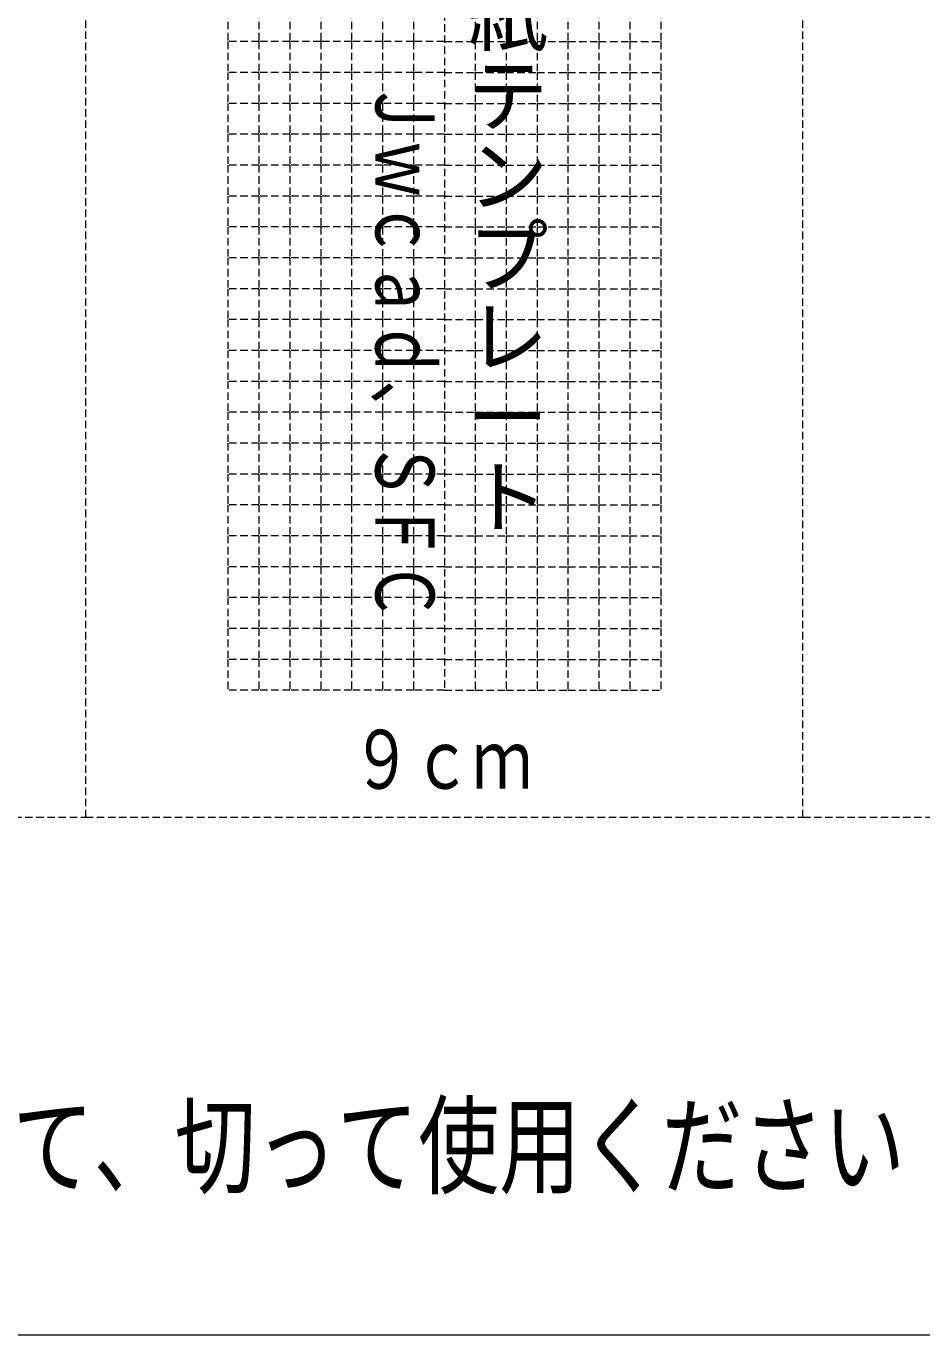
# Model space of a CAD drawing. Units: millimetres on the paper. Extents: x -148 to 354, y -210 to 210.
# Drawn here: x -3.1 to 141.7, y -210 to 1.8 of the extents above; entities that cross this region are included whole.
import ezdxf
from ezdxf.enums import TextEntityAlignment as Align

# ---------------------------------------------------------------- set-up
doc = ezdxf.new("R2010")
doc.units = ezdxf.units.MM
doc.linetypes.add('DASHED1', pattern=[1.8, 1.2, -0.6])
doc.layers.add('0-0', color=3, linetype='DASHED1', lineweight=9)
doc.styles.add('@ＭＳ ゴシック', font='')
doc.styles.add('ＭＳ ゴシック', font='')
doc.styles.get('@ＭＳ ゴシック').set_extended_font_data('@MS Gothic')
doc.styles.get('ＭＳ ゴシック').set_extended_font_data('MS Gothic')

msp = doc.modelspace()

# ---------------------------------------------------------------- linework, layer by layer
at = {"layer": '0-0'}
for p, q in [((6.494, -126.215), (6.494, 176.785)), ((122.494, -126.215), (122.494, 176.785)), ((64.494, 99.346), (64.494, -105.654)), ((54.494, 4.346), (54.494, -0.654)), ((59.494, 4.346), (59.494, -0.654)), ((69.494, 4.346), (69.494, -0.654)), ((74.494, 4.346), (74.494, -0.654)), ((54.494, -0.654), (54.494, -5.654)), ((59.494, -0.654), (59.494, -5.654)), ((69.494, -0.654), (69.494, -5.654)), ((74.494, -0.654), (74.494, -5.654)), ((54.494, -5.654), (54.494, -10.654)), ((59.494, -5.654), (59.494, -10.654)), ((69.494, -5.654), (69.494, -10.654)), ((74.494, -5.654), (74.494, -10.654)), ((54.494, -10.654), (54.494, -15.654)), ((59.494, -10.654), (59.494, -15.654)), ((69.494, -10.654), (69.494, -15.654)), ((74.494, -10.654), (74.494, -15.654)), ((54.494, -15.654), (54.494, -20.654)), ((59.494, -15.654), (59.494, -20.654)), ((69.494, -15.654), (69.494, -20.654)), ((74.494, -15.654), (74.494, -20.654)), ((54.494, -20.654), (54.494, -25.654)), ((59.494, -20.654), (59.494, -25.654)), ((69.494, -20.654), (69.494, -25.654)), ((74.494, -20.654), (74.494, -25.654)), ((54.494, -25.654), (54.494, -30.654)), ((59.494, -25.654), (59.494, -30.654)), ((69.494, -25.654), (69.494, -30.654)), ((74.494, -25.654), (74.494, -30.654)), ((54.494, -30.654), (54.494, -35.654)), ((59.494, -30.654), (59.494, -35.654)), ((69.494, -30.654), (69.494, -35.654)), ((74.494, -30.654), (74.494, -35.654)), ((54.494, -35.654), (54.494, -40.654)), ((59.494, -35.654), (59.494, -40.654)), ((69.494, -35.654), (69.494, -40.654)), ((74.494, -35.654), (74.494, -40.654)), ((54.494, -40.654), (54.494, -45.654)), ((59.494, -40.654), (59.494, -45.654)), ((69.494, -40.654), (69.494, -45.654)), ((74.494, -40.654), (74.494, -45.654)), ((54.494, -45.654), (54.494, -50.654)), ((59.494, -45.654), (59.494, -50.654)), ((69.494, -45.654), (69.494, -50.654)), ((74.494, -45.654), (74.494, -50.654)), ((54.494, -50.654), (54.494, -55.654)), ((59.494, -50.654), (59.494, -55.654)), ((69.494, -50.654), (69.494, -55.654)), ((74.494, -50.654), (74.494, -55.654)), ((54.494, -55.654), (54.494, -60.654)), ((59.494, -55.654), (59.494, -60.654)), ((69.494, -55.654), (69.494, -60.654)), ((74.494, -55.654), (74.494, -60.654)), ((54.494, -60.654), (54.494, -65.654)), ((59.494, -60.654), (59.494, -65.654)), ((69.494, -60.654), (69.494, -65.654)), ((74.494, -60.654), (74.494, -65.654)), ((54.494, -65.654), (54.494, -70.654)), ((59.494, -65.654), (59.494, -70.654)), ((69.494, -65.654), (69.494, -70.654)), ((74.494, -65.654), (74.494, -70.654)), ((54.494, -70.654), (54.494, -75.654)), ((59.494, -70.654), (59.494, -75.654)), ((69.494, -70.654), (69.494, -75.654)), ((74.494, -70.654), (74.494, -75.654)), ((54.494, -75.654), (54.494, -80.654)), ((59.494, -75.654), (59.494, -80.654)), ((69.494, -75.654), (69.494, -80.654)), ((74.494, -75.654), (74.494, -80.654)), ((54.494, -80.654), (54.494, -85.654)), ((59.494, -80.654), (59.494, -85.654)), ((69.494, -80.654), (69.494, -85.654)), ((74.494, -80.654), (74.494, -85.654)), ((54.494, -85.654), (54.494, -90.654)), ((59.494, -85.654), (59.494, -90.654)), ((69.494, -85.654), (69.494, -90.654)), ((74.494, -85.654), (74.494, -90.654)), ((54.494, -90.654), (54.494, -95.654)), ((59.494, -90.654), (59.494, -95.654)), ((69.494, -90.654), (69.494, -95.654)), ((74.494, -90.654), (74.494, -95.654)), ((54.494, -95.654), (54.494, -100.654)), ((59.494, -95.654), (59.494, -100.654)), ((69.494, -95.654), (69.494, -100.654)), ((74.494, -95.654), (74.494, -100.654)), ((54.494, -100.654), (54.494, -105.654)), ((59.494, -100.654), (59.494, -105.654)), ((69.494, -100.654), (69.494, -105.654)), ((74.494, -100.654), (74.494, -105.654)), ((34.494, -105.654), (29.494, -105.654)), ((39.494, -105.654), (34.494, -105.654)), ((44.494, -105.654), (39.494, -105.654)), ((49.494, -105.654), (44.494, -105.654)), ((54.494, -105.654), (49.494, -105.654)), ((74.494, -105.654), (79.494, -105.654)), ((79.494, -105.654), (84.494, -105.654)), ((84.494, -105.654), (89.494, -105.654)), ((89.494, -105.654), (94.494, -105.654)), ((94.494, -105.654), (99.494, -105.654)), ((-109.506, -126.215), (6.494, -126.215)), ((6.494, -126.215), (122.494, -126.215)), ((122.494, -126.215), (238.494, -126.215))]:
    msp.add_line(p, q, dxfattribs=at)
at = {"layer": '0-0', "color": 7, "linetype": 'Continuous'}
msp.add_line((-148, -210), (148, -210), dxfattribs=at)
at = {"layer": '0-0'}
for points in [[(34.494, 4.346), (29.494, 4.346), (29.494, -0.654)], [(39.494, 4.346), (34.494, 4.346), (34.494, -0.654)], [(44.494, 4.346), (39.494, 4.346), (39.494, -0.654)], [(49.494, 4.346), (44.494, 4.346), (44.494, -0.654)], [(54.494, 4.346), (49.494, 4.346), (49.494, -0.654)], [(74.494, 4.346), (79.494, 4.346), (79.494, -0.654)], [(79.494, 4.346), (84.494, 4.346), (84.494, -0.654)], [(84.494, 4.346), (89.494, 4.346), (89.494, -0.654)], [(89.494, 4.346), (94.494, 4.346), (94.494, -0.654)], [(94.494, 4.346), (99.494, 4.346), (99.494, -0.654)], [(34.494, -0.654), (29.494, -0.654), (29.494, -5.654)], [(39.494, -0.654), (34.494, -0.654), (34.494, -5.654)], [(44.494, -0.654), (39.494, -0.654), (39.494, -5.654)], [(49.494, -0.654), (44.494, -0.654), (44.494, -5.654)], [(54.494, -0.654), (49.494, -0.654), (49.494, -5.654)], [(64.494, -0.654), (59.494, -0.654), (54.494, -0.654)], [(64.494, -0.654), (69.494, -0.654), (74.494, -0.654)], [(74.494, -0.654), (79.494, -0.654), (79.494, -5.654)], [(79.494, -0.654), (84.494, -0.654), (84.494, -5.654)], [(84.494, -0.654), (89.494, -0.654), (89.494, -5.654)], [(89.494, -0.654), (94.494, -0.654), (94.494, -5.654)], [(94.494, -0.654), (99.494, -0.654), (99.494, -5.654)], [(34.494, -5.654), (29.494, -5.654), (29.494, -10.654)], [(39.494, -5.654), (34.494, -5.654), (34.494, -10.654)], [(44.494, -5.654), (39.494, -5.654), (39.494, -10.654)], [(49.494, -5.654), (44.494, -5.654), (44.494, -10.654)], [(54.494, -5.654), (49.494, -5.654), (49.494, -10.654)], [(64.494, -5.654), (59.494, -5.654), (54.494, -5.654)], [(64.494, -5.654), (69.494, -5.654), (74.494, -5.654)], [(74.494, -5.654), (79.494, -5.654), (79.494, -10.654)], [(79.494, -5.654), (84.494, -5.654), (84.494, -10.654)], [(84.494, -5.654), (89.494, -5.654), (89.494, -10.654)], [(89.494, -5.654), (94.494, -5.654), (94.494, -10.654)], [(94.494, -5.654), (99.494, -5.654), (99.494, -10.654)], [(34.494, -10.654), (29.494, -10.654), (29.494, -15.654)], [(39.494, -10.654), (34.494, -10.654), (34.494, -15.654)], [(44.494, -10.654), (39.494, -10.654), (39.494, -15.654)], [(49.494, -10.654), (44.494, -10.654), (44.494, -15.654)], [(54.494, -10.654), (49.494, -10.654), (49.494, -15.654)], [(64.494, -10.654), (59.494, -10.654), (54.494, -10.654)], [(64.494, -10.654), (69.494, -10.654), (74.494, -10.654)], [(74.494, -10.654), (79.494, -10.654), (79.494, -15.654)], [(79.494, -10.654), (84.494, -10.654), (84.494, -15.654)], [(84.494, -10.654), (89.494, -10.654), (89.494, -15.654)], [(89.494, -10.654), (94.494, -10.654), (94.494, -15.654)], [(94.494, -10.654), (99.494, -10.654), (99.494, -15.654)], [(34.494, -15.654), (29.494, -15.654), (29.494, -20.654)], [(39.494, -15.654), (34.494, -15.654), (34.494, -20.654)], [(44.494, -15.654), (39.494, -15.654), (39.494, -20.654)], [(49.494, -15.654), (44.494, -15.654), (44.494, -20.654)], [(54.494, -15.654), (49.494, -15.654), (49.494, -20.654)], [(64.494, -15.654), (59.494, -15.654), (54.494, -15.654)], [(64.494, -15.654), (69.494, -15.654), (74.494, -15.654)], [(74.494, -15.654), (79.494, -15.654), (79.494, -20.654)], [(79.494, -15.654), (84.494, -15.654), (84.494, -20.654)], [(84.494, -15.654), (89.494, -15.654), (89.494, -20.654)], [(89.494, -15.654), (94.494, -15.654), (94.494, -20.654)], [(94.494, -15.654), (99.494, -15.654), (99.494, -20.654)], [(34.494, -20.654), (29.494, -20.654), (29.494, -25.654)], [(39.494, -20.654), (34.494, -20.654), (34.494, -25.654)], [(44.494, -20.654), (39.494, -20.654), (39.494, -25.654)], [(49.494, -20.654), (44.494, -20.654), (44.494, -25.654)], [(54.494, -20.654), (49.494, -20.654), (49.494, -25.654)], [(64.494, -20.654), (59.494, -20.654), (54.494, -20.654)], [(64.494, -20.654), (69.494, -20.654), (74.494, -20.654)], [(74.494, -20.654), (79.494, -20.654), (79.494, -25.654)], [(79.494, -20.654), (84.494, -20.654), (84.494, -25.654)], [(84.494, -20.654), (89.494, -20.654), (89.494, -25.654)], [(89.494, -20.654), (94.494, -20.654), (94.494, -25.654)], [(94.494, -20.654), (99.494, -20.654), (99.494, -25.654)], [(34.494, -25.654), (29.494, -25.654), (29.494, -30.654)], [(39.494, -25.654), (34.494, -25.654), (34.494, -30.654)], [(44.494, -25.654), (39.494, -25.654), (39.494, -30.654)], [(49.494, -25.654), (44.494, -25.654), (44.494, -30.654)], [(54.494, -25.654), (49.494, -25.654), (49.494, -30.654)], [(64.494, -25.654), (59.494, -25.654), (54.494, -25.654)], [(64.494, -25.654), (69.494, -25.654), (74.494, -25.654)], [(74.494, -25.654), (79.494, -25.654), (79.494, -30.654)], [(79.494, -25.654), (84.494, -25.654), (84.494, -30.654)], [(84.494, -25.654), (89.494, -25.654), (89.494, -30.654)], [(89.494, -25.654), (94.494, -25.654), (94.494, -30.654)], [(94.494, -25.654), (99.494, -25.654), (99.494, -30.654)], [(34.494, -30.654), (29.494, -30.654), (29.494, -35.654)], [(39.494, -30.654), (34.494, -30.654), (34.494, -35.654)], [(44.494, -30.654), (39.494, -30.654), (39.494, -35.654)], [(49.494, -30.654), (44.494, -30.654), (44.494, -35.654)], [(54.494, -30.654), (49.494, -30.654), (49.494, -35.654)], [(64.494, -30.654), (59.494, -30.654), (54.494, -30.654)], [(64.494, -30.654), (69.494, -30.654), (74.494, -30.654)], [(74.494, -30.654), (79.494, -30.654), (79.494, -35.654)], [(79.494, -30.654), (84.494, -30.654), (84.494, -35.654)], [(84.494, -30.654), (89.494, -30.654), (89.494, -35.654)], [(89.494, -30.654), (94.494, -30.654), (94.494, -35.654)], [(94.494, -30.654), (99.494, -30.654), (99.494, -35.654)], [(34.494, -35.654), (29.494, -35.654), (29.494, -40.654)], [(39.494, -35.654), (34.494, -35.654), (34.494, -40.654)], [(44.494, -35.654), (39.494, -35.654), (39.494, -40.654)], [(49.494, -35.654), (44.494, -35.654), (44.494, -40.654)], [(54.494, -35.654), (49.494, -35.654), (49.494, -40.654)], [(64.494, -35.654), (59.494, -35.654), (54.494, -35.654)], [(64.494, -35.654), (69.494, -35.654), (74.494, -35.654)], [(74.494, -35.654), (79.494, -35.654), (79.494, -40.654)], [(79.494, -35.654), (84.494, -35.654), (84.494, -40.654)], [(84.494, -35.654), (89.494, -35.654), (89.494, -40.654)], [(89.494, -35.654), (94.494, -35.654), (94.494, -40.654)], [(94.494, -35.654), (99.494, -35.654), (99.494, -40.654)], [(34.494, -40.654), (29.494, -40.654), (29.494, -45.654)], [(39.494, -40.654), (34.494, -40.654), (34.494, -45.654)], [(44.494, -40.654), (39.494, -40.654), (39.494, -45.654)], [(49.494, -40.654), (44.494, -40.654), (44.494, -45.654)], [(54.494, -40.654), (49.494, -40.654), (49.494, -45.654)], [(64.494, -40.654), (59.494, -40.654), (54.494, -40.654)], [(64.494, -40.654), (69.494, -40.654), (74.494, -40.654)], [(74.494, -40.654), (79.494, -40.654), (79.494, -45.654)], [(79.494, -40.654), (84.494, -40.654), (84.494, -45.654)], [(84.494, -40.654), (89.494, -40.654), (89.494, -45.654)], [(89.494, -40.654), (94.494, -40.654), (94.494, -45.654)], [(94.494, -40.654), (99.494, -40.654), (99.494, -45.654)], [(34.494, -45.654), (29.494, -45.654), (29.494, -50.654)], [(39.494, -45.654), (34.494, -45.654), (34.494, -50.654)], [(44.494, -45.654), (39.494, -45.654), (39.494, -50.654)], [(49.494, -45.654), (44.494, -45.654), (44.494, -50.654)], [(54.494, -45.654), (49.494, -45.654), (49.494, -50.654)], [(64.494, -45.654), (59.494, -45.654), (54.494, -45.654)], [(64.494, -45.654), (69.494, -45.654), (74.494, -45.654)], [(74.494, -45.654), (79.494, -45.654), (79.494, -50.654)], [(79.494, -45.654), (84.494, -45.654), (84.494, -50.654)], [(84.494, -45.654), (89.494, -45.654), (89.494, -50.654)], [(89.494, -45.654), (94.494, -45.654), (94.494, -50.654)], [(94.494, -45.654), (99.494, -45.654), (99.494, -50.654)], [(34.494, -50.654), (29.494, -50.654), (29.494, -55.654)], [(39.494, -50.654), (34.494, -50.654), (34.494, -55.654)], [(44.494, -50.654), (39.494, -50.654), (39.494, -55.654)], [(49.494, -50.654), (44.494, -50.654), (44.494, -55.654)], [(54.494, -50.654), (49.494, -50.654), (49.494, -55.654)], [(64.494, -50.654), (59.494, -50.654), (54.494, -50.654)], [(64.494, -50.654), (69.494, -50.654), (74.494, -50.654)], [(74.494, -50.654), (79.494, -50.654), (79.494, -55.654)], [(79.494, -50.654), (84.494, -50.654), (84.494, -55.654)], [(84.494, -50.654), (89.494, -50.654), (89.494, -55.654)], [(89.494, -50.654), (94.494, -50.654), (94.494, -55.654)], [(94.494, -50.654), (99.494, -50.654), (99.494, -55.654)], [(34.494, -55.654), (29.494, -55.654), (29.494, -60.654)], [(39.494, -55.654), (34.494, -55.654), (34.494, -60.654)], [(44.494, -55.654), (39.494, -55.654), (39.494, -60.654)], [(49.494, -55.654), (44.494, -55.654), (44.494, -60.654)], [(54.494, -55.654), (49.494, -55.654), (49.494, -60.654)], [(64.494, -55.654), (59.494, -55.654), (54.494, -55.654)], [(64.494, -55.654), (69.494, -55.654), (74.494, -55.654)], [(74.494, -55.654), (79.494, -55.654), (79.494, -60.654)], [(79.494, -55.654), (84.494, -55.654), (84.494, -60.654)], [(84.494, -55.654), (89.494, -55.654), (89.494, -60.654)], [(89.494, -55.654), (94.494, -55.654), (94.494, -60.654)], [(94.494, -55.654), (99.494, -55.654), (99.494, -60.654)], [(34.494, -60.654), (29.494, -60.654), (29.494, -65.654)], [(39.494, -60.654), (34.494, -60.654), (34.494, -65.654)], [(44.494, -60.654), (39.494, -60.654), (39.494, -65.654)], [(49.494, -60.654), (44.494, -60.654), (44.494, -65.654)], [(54.494, -60.654), (49.494, -60.654), (49.494, -65.654)], [(64.494, -60.654), (59.494, -60.654), (54.494, -60.654)], [(64.494, -60.654), (69.494, -60.654), (74.494, -60.654)], [(74.494, -60.654), (79.494, -60.654), (79.494, -65.654)], [(79.494, -60.654), (84.494, -60.654), (84.494, -65.654)], [(84.494, -60.654), (89.494, -60.654), (89.494, -65.654)], [(89.494, -60.654), (94.494, -60.654), (94.494, -65.654)], [(94.494, -60.654), (99.494, -60.654), (99.494, -65.654)], [(34.494, -65.654), (29.494, -65.654), (29.494, -70.654)], [(39.494, -65.654), (34.494, -65.654), (34.494, -70.654)], [(44.494, -65.654), (39.494, -65.654), (39.494, -70.654)], [(49.494, -65.654), (44.494, -65.654), (44.494, -70.654)], [(54.494, -65.654), (49.494, -65.654), (49.494, -70.654)], [(64.494, -65.654), (59.494, -65.654), (54.494, -65.654)], [(64.494, -65.654), (69.494, -65.654), (74.494, -65.654)], [(74.494, -65.654), (79.494, -65.654), (79.494, -70.654)], [(79.494, -65.654), (84.494, -65.654), (84.494, -70.654)], [(84.494, -65.654), (89.494, -65.654), (89.494, -70.654)], [(89.494, -65.654), (94.494, -65.654), (94.494, -70.654)], [(94.494, -65.654), (99.494, -65.654), (99.494, -70.654)], [(34.494, -70.654), (29.494, -70.654), (29.494, -75.654)], [(39.494, -70.654), (34.494, -70.654), (34.494, -75.654)], [(44.494, -70.654), (39.494, -70.654), (39.494, -75.654)], [(49.494, -70.654), (44.494, -70.654), (44.494, -75.654)], [(54.494, -70.654), (49.494, -70.654), (49.494, -75.654)], [(64.494, -70.654), (59.494, -70.654), (54.494, -70.654)], [(64.494, -70.654), (69.494, -70.654), (74.494, -70.654)], [(74.494, -70.654), (79.494, -70.654), (79.494, -75.654)], [(79.494, -70.654), (84.494, -70.654), (84.494, -75.654)], [(84.494, -70.654), (89.494, -70.654), (89.494, -75.654)], [(89.494, -70.654), (94.494, -70.654), (94.494, -75.654)], [(94.494, -70.654), (99.494, -70.654), (99.494, -75.654)], [(34.494, -75.654), (29.494, -75.654), (29.494, -80.654)], [(39.494, -75.654), (34.494, -75.654), (34.494, -80.654)], [(44.494, -75.654), (39.494, -75.654), (39.494, -80.654)], [(49.494, -75.654), (44.494, -75.654), (44.494, -80.654)], [(54.494, -75.654), (49.494, -75.654), (49.494, -80.654)], [(64.494, -75.654), (59.494, -75.654), (54.494, -75.654)], [(64.494, -75.654), (69.494, -75.654), (74.494, -75.654)], [(74.494, -75.654), (79.494, -75.654), (79.494, -80.654)], [(79.494, -75.654), (84.494, -75.654), (84.494, -80.654)], [(84.494, -75.654), (89.494, -75.654), (89.494, -80.654)], [(89.494, -75.654), (94.494, -75.654), (94.494, -80.654)], [(94.494, -75.654), (99.494, -75.654), (99.494, -80.654)], [(34.494, -80.654), (29.494, -80.654), (29.494, -85.654)], [(39.494, -80.654), (34.494, -80.654), (34.494, -85.654)], [(44.494, -80.654), (39.494, -80.654), (39.494, -85.654)], [(49.494, -80.654), (44.494, -80.654), (44.494, -85.654)], [(54.494, -80.654), (49.494, -80.654), (49.494, -85.654)], [(64.494, -80.654), (59.494, -80.654), (54.494, -80.654)], [(64.494, -80.654), (69.494, -80.654), (74.494, -80.654)], [(74.494, -80.654), (79.494, -80.654), (79.494, -85.654)], [(79.494, -80.654), (84.494, -80.654), (84.494, -85.654)], [(84.494, -80.654), (89.494, -80.654), (89.494, -85.654)], [(89.494, -80.654), (94.494, -80.654), (94.494, -85.654)], [(94.494, -80.654), (99.494, -80.654), (99.494, -85.654)], [(34.494, -85.654), (29.494, -85.654), (29.494, -90.654)], [(39.494, -85.654), (34.494, -85.654), (34.494, -90.654)], [(44.494, -85.654), (39.494, -85.654), (39.494, -90.654)], [(49.494, -85.654), (44.494, -85.654), (44.494, -90.654)], [(54.494, -85.654), (49.494, -85.654), (49.494, -90.654)], [(64.494, -85.654), (59.494, -85.654), (54.494, -85.654)], [(64.494, -85.654), (69.494, -85.654), (74.494, -85.654)], [(74.494, -85.654), (79.494, -85.654), (79.494, -90.654)], [(79.494, -85.654), (84.494, -85.654), (84.494, -90.654)], [(84.494, -85.654), (89.494, -85.654), (89.494, -90.654)], [(89.494, -85.654), (94.494, -85.654), (94.494, -90.654)], [(94.494, -85.654), (99.494, -85.654), (99.494, -90.654)], [(34.494, -90.654), (29.494, -90.654), (29.494, -95.654)], [(39.494, -90.654), (34.494, -90.654), (34.494, -95.654)], [(44.494, -90.654), (39.494, -90.654), (39.494, -95.654)], [(49.494, -90.654), (44.494, -90.654), (44.494, -95.654)], [(54.494, -90.654), (49.494, -90.654), (49.494, -95.654)], [(64.494, -90.654), (59.494, -90.654), (54.494, -90.654)], [(64.494, -90.654), (69.494, -90.654), (74.494, -90.654)], [(74.494, -90.654), (79.494, -90.654), (79.494, -95.654)], [(79.494, -90.654), (84.494, -90.654), (84.494, -95.654)], [(84.494, -90.654), (89.494, -90.654), (89.494, -95.654)], [(89.494, -90.654), (94.494, -90.654), (94.494, -95.654)], [(94.494, -90.654), (99.494, -90.654), (99.494, -95.654)], [(34.494, -95.654), (29.494, -95.654), (29.494, -100.654)], [(39.494, -95.654), (34.494, -95.654), (34.494, -100.654)], [(44.494, -95.654), (39.494, -95.654), (39.494, -100.654)], [(49.494, -95.654), (44.494, -95.654), (44.494, -100.654)], [(54.494, -95.654), (49.494, -95.654), (49.494, -100.654)], [(64.494, -95.654), (59.494, -95.654), (54.494, -95.654)], [(64.494, -95.654), (69.494, -95.654), (74.494, -95.654)], [(74.494, -95.654), (79.494, -95.654), (79.494, -100.654)], [(79.494, -95.654), (84.494, -95.654), (84.494, -100.654)], [(84.494, -95.654), (89.494, -95.654), (89.494, -100.654)], [(89.494, -95.654), (94.494, -95.654), (94.494, -100.654)], [(94.494, -95.654), (99.494, -95.654), (99.494, -100.654)], [(34.494, -100.654), (29.494, -100.654), (29.494, -105.654)], [(39.494, -100.654), (34.494, -100.654), (34.494, -105.654)], [(44.494, -100.654), (39.494, -100.654), (39.494, -105.654)], [(49.494, -100.654), (44.494, -100.654), (44.494, -105.654)], [(54.494, -100.654), (49.494, -100.654), (49.494, -105.654)], [(64.494, -100.654), (59.494, -100.654), (54.494, -100.654)], [(64.494, -100.654), (69.494, -100.654), (74.494, -100.654)], [(74.494, -100.654), (79.494, -100.654), (79.494, -105.654)], [(79.494, -100.654), (84.494, -100.654), (84.494, -105.654)], [(84.494, -100.654), (89.494, -100.654), (89.494, -105.654)], [(89.494, -100.654), (94.494, -100.654), (94.494, -105.654)], [(94.494, -100.654), (99.494, -100.654), (99.494, -105.654)], [(64.494, -105.654), (59.494, -105.654), (54.494, -105.654)], [(64.494, -105.654), (69.494, -105.654), (74.494, -105.654)]]:
    msp.add_lwpolyline(points, dxfattribs=at)

# ---------------------------------------------------------------- texts
at = {"layer": '0-0', "color": 7, "style": '@ＭＳ ゴシック'}
msp.add_text('（無料）背表紙テンプレート', height=9.531, rotation=270, dxfattribs=at).set_placement((66.994, 88.285), align=Align.BOTTOM_LEFT)
at = {"layer": '0-0', "color": 7, "style": 'ＭＳ ゴシック', "width": 0.75}
msp.add_text('Ｊｗｃａｄ、ＳＦＣ', height=9.531, rotation=270, dxfattribs=at).set_placement((50.494, -6.715), align=Align.BOTTOM_LEFT)
for s, height, p in [('９ｃｍ', 9.531, (49.494, -124.455)), ('「Ａ３縦」で印刷して、切って使用ください', 12.83, (-123.5, -189.645))]:
    msp.add_text(s, height=height, dxfattribs=at).set_placement(p, align=Align.BOTTOM_LEFT)

doc.saveas('drawing.dxf')
